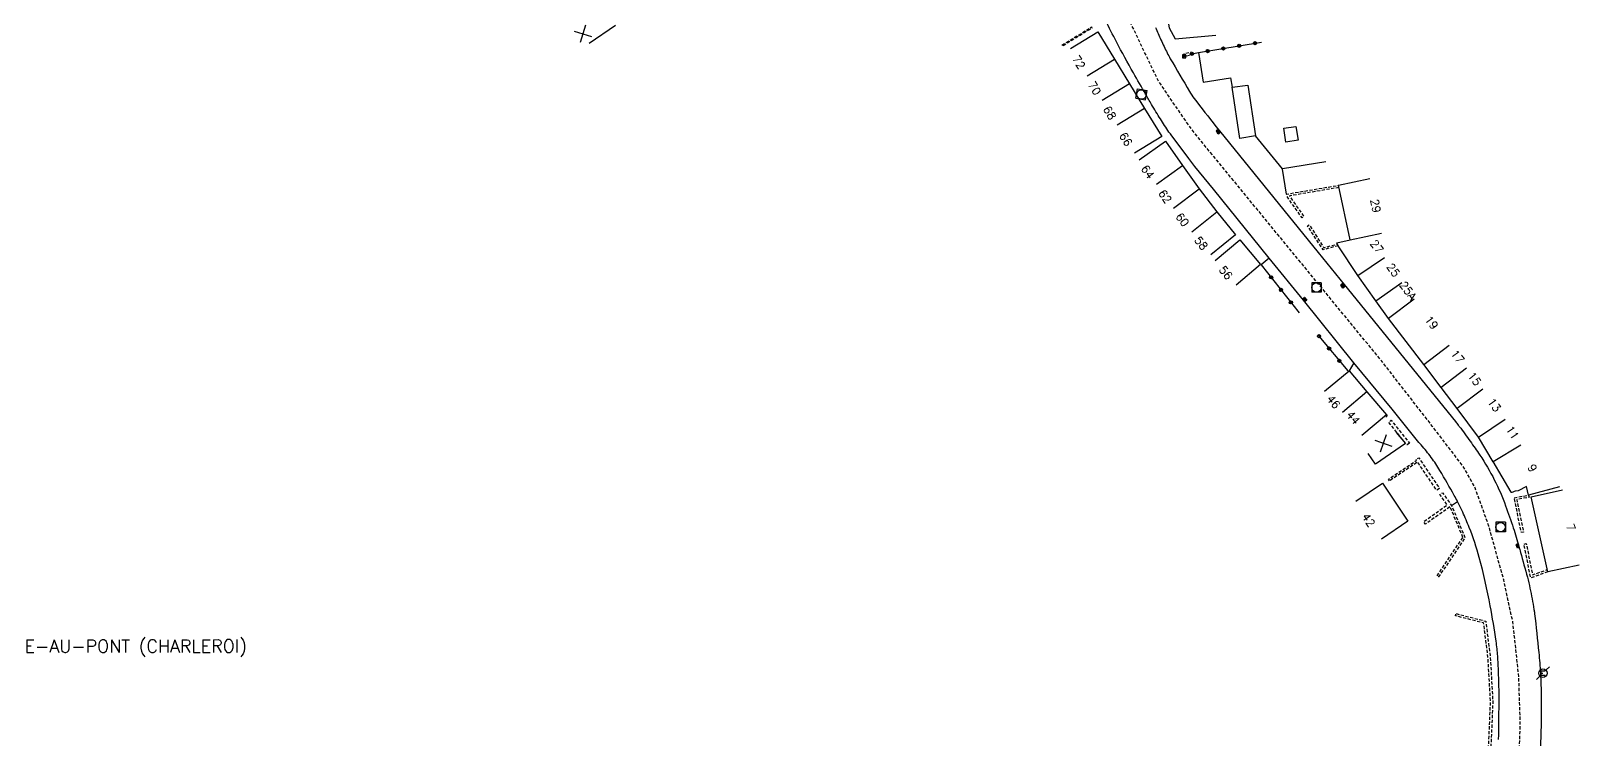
# Model space of a CAD drawing. Header units: millimetres. Extents: x 152000 to 153000, y 121000 to 122000.
# Drawn here: x 152531.2 to 152773, y 121499.2 to 121609.8 of the extents above; entities that cross this region are included whole.
import ezdxf
from ezdxf.enums import TextEntityAlignment as Align

# ---------------------------------------------------------------- set-up
doc = ezdxf.new("R2010")
doc.units = ezdxf.units.MM
doc.linetypes.add('DASHED', pattern=[0.75, 0.5, -0.25])
doc.layers.get('0').update_dxf_attribs({"linetype": 'CONTINUOUS'})
for name, color, linetype in [('W0001', 6, 'DASHED'), ('W0008', 7, 'CONTINUOUS'), ('W0017', 7, 'CONTINUOUS'), ('W0100', 7, 'CONTINUOUS'), ('W0112', 1, 'DASHED'), ('W0322', 7, 'CONTINUOUS'), ('W0330', 7, 'CONTINUOUS'), ('W0400', 7, 'CONTINUOUS'), ('W0420', 7, 'CONTINUOUS'), ('W0471', 7, 'CONTINUOUS'), ('W0980', 7, 'CONTINUOUS'), ('W0984', 7, 'CONTINUOUS'), ('W0991', 7, 'CONTINUOUS'), ('W1102', 7, 'CONTINUOUS')]:
    doc.layers.add(name, color=color, linetype=linetype)
doc.styles.get("Standard").update_dxf_attribs({"font": 'romans.shx', "width": 0.85})

# ---------------------------------------------------------------- blocks, each defined once
blk = doc.blocks.new('t322o')
at = {"color": 0, "linetype": 'Continuous'}
for radius in [0.25, 0.15]:
    blk.add_circle((0, 0), radius, dxfattribs=at)
blk = doc.blocks.new('t991o')
at = {"color": 0, "linetype": 'Continuous'}
for p, q in [((-1, 1), (1, -1)), ((-1, -1), (1, 1))]:
    blk.add_line(p, q, dxfattribs=at)
blk = doc.blocks.new('T400')
for p, q in [((-0.15, 0.3), (0.15, 0.3)), ((-0.15, -0.25), (-0.15, 0.3)), ((-0.15, 0.15), (0.15, 0.15)), ((-0.15, 0), (0.15, 0)), ((0.15, 0.3), (0.15, -0.25)), ((-0.15, -0.15), (0.15, -0.15)), ((-0.15, -0.25), (-0.15, -0.3)), ((-0.15, -0.3), (0.15, -0.3)), ((0.15, -0.3), (0.15, -0.25))]:
    blk.add_line(p, q)
blk = doc.blocks.new('T420')
for p, q in [((0.75, 0.75), (-0.75, 0.75)), ((-0.75, 0.75), (-0.75, -0.75)), ((0.75, 0.75), (0.75, -0.75)), ((0.75, -0.75), (-0.75, -0.75))]:
    blk.add_line(p, q)
blk.add_ellipse((0, 0), major_axis=(-0.53, 0.53), ratio=1, start_param=3.926991, end_param=10.210176)
blk = doc.blocks.new('T471')
for p, q in [((-0.333334, 0.333334), (-0.333334, -0.333334)), ((-0.333334, 0.333334), (0.333334, 0.333334)), ((-0.333334, 0), (0, 0)), ((0.500001, 0.500001), (1.000002, 1.000002)), ((-0.500001, -0.500001), (-1.000002, -1.000002)), ((-0.333334, -0.333334), (0.333334, -0.333334))]:
    blk.add_line(p, q)
blk.add_ellipse((0, 0), major_axis=(0.471405, 0.471405), ratio=1, start_param=5.4977871438, end_param=11.780972451)
blk = doc.blocks.new('t330o')
at = {"color": 0, "linetype": 'Continuous'}
for p, q in [((0.25, -0.25), (-0.25, 0.25)), ((-0.25, -0.25), (0.25, 0.25)), ((-0.25, 0.25), (-0.25, -0.25)), ((0.25, 0.25), (-0.25, 0.25)), ((0.25, -0.25), (0.25, 0.25)), ((-0.25, -0.25), (0.25, -0.25)), ((-0.25, -0.25), (-0.25, -0.25))]:
    blk.add_line(p, q, dxfattribs=at)

msp = doc.modelspace()

# ---------------------------------------------------------------- linework, layer by layer
at = {"layer": 'W0001', "flags": 128}
msp.add_lwpolyline([(152582.4, 121000), (152582.45, 121000.05), (152588.47, 121006.87), (152592.63, 121011.74), (152597.1, 121017.47), (152601.74, 121024.22), (152605.75, 121030.69), (152622.56, 121058.91), (152639.82, 121088.8), (152644.67, 121096.73), (152679.52, 121178.55), (152693.06, 121213.12), (152698.74, 121226.71), (152706.65, 121244.53), (152712.95, 121260.89), (152719.51, 121277.89), (152724.54, 121292.13), (152728.87, 121304.98), (152732.11, 121314.93), (152736.82, 121329.98), (152740.53, 121345.36), (152745.18, 121366.16), (152747.76, 121378.49), (152751.35, 121397.54), (152754.58, 121423.27), (152759.57, 121460.93), (152762.73, 121487.08), (152763.58, 121494.63), (152763.84, 121501.39), (152763.61, 121508.83), (152762.68, 121517.45), (152761.25, 121524.04), (152758.92, 121532.45), (152756.78, 121538.41), (152754.93, 121541.75), (152750.12, 121548.02), (152742.19, 121558.23), (152712.71, 121594.14), (152709.9, 121598.17), (152707.25, 121602.1), (152705.58, 121605.56), (152702.92, 121611.16), (152700.94, 121616.33), (152699.53, 121623.07), (152699.1, 121629.34), (152698.67, 121635.61), (152699.07, 121641.43), (152700.32, 121646.05), (152706.3, 121671.82)], dxfattribs=at)
at = {"layer": 'W0008', "flags": 128}
for points in [[(152760.45, 121499.1, 0.002457), (152760.52, 121504.68, 0.008857), (152760.48, 121508.21, 0.008019), (152760.31, 121512.11, 0.021693), (152760.06, 121514.46, 0.009167), (152759.14, 121519.98, 0.019406), (152757.43, 121527.51, 0.030208), (152755.86, 121532.22, 0.009348), (152754.84, 121534.63, 0.013269), (152754.04, 121536.29, 0.011905), (152753.53, 121537.24, 0.002869), (152751.28, 121541.12, 0.02552), (152749.93, 121543.16, 0.024727), (152748.34, 121545.12), (152747.98, 121545.51), (152743.8, 121550.7), (152737.83, 121557.96), (152729.94, 121567.73), (152724.59, 121574.29), (152715.91, 121585.07), (152712.99, 121588.62), (152712.06, 121589.87), (152709.27, 121593.59, 0.018665), (152709.07, 121593.84, -0.03163), (152708.95, 121593.99, -0.007941), (152707.61, 121596.06, -0.007324), (152706.22, 121598.34, -0.002665), (152705.3, 121599.93, -0.001273), (152703.39, 121603.27, -0.007856), (152700.75, 121608.11, -0.011443), (152699.06, 121611.51, -0.026334)], [(152706.86, 121610.37, 0.008752), (152707.7, 121608.44, 0.008109), (152708.68, 121606.38, 0.016165), (152709.16, 121605.48, 0.002784), (152712.16, 121600.36, 0.02825), (152712.89, 121599.27, 0.006706), (152716.29, 121594.91), (152716.83, 121594.23), (152732.25, 121575.2), (152736.31, 121570.21), (152753.69, 121548.79, -0.002453), (152754.15, 121548.22, -0.007052), (152754.31, 121548.01, -0.0058), (152756.01, 121545.7, -0.006344), (152757.51, 121543.55, -0.031074), (152759.78, 121539.69, -0.031215), (152761.55, 121535.6, -0.007601), (152762.74, 121532.15, -0.009286), (152763.61, 121529.29, -0.002932), (152763.88, 121528.32, -0.000736), (152764.94, 121524.45, -0.015434), (152765.35, 121522.72, -0.008179), (152765.97, 121519.42, -0.000703), (152766.05, 121518.83, -0.004677), (152766.06, 121518.74, -0.005626), (152766.73, 121512.67, -0.010558), (152766.98, 121509.43, -0.011489), (152767.1, 121505.69, -0.008215), (152767.06, 121500.47, -0.003511), (152766.92, 121495.98, -0.004993)]]:
    msp.add_lwpolyline(points, format="xyb", dxfattribs=at)
at = {"layer": 'W0017', "flags": 128}
for points in [[(152713.55, 121606.43), (152714.29, 121601.82), (152718.56, 121602.49), (152718.81, 121601.01), (152721.27, 121601.35), (152722.48, 121593.45), (152720, 121593.03), (152718.81, 121601.01)], [(152733.48, 121589.37), (152726.7, 121588.28), (152722.48, 121593.45)], [(152727.33, 121584.33), (152726.7, 121588.24)], [(152724.59, 121574.29), (152723.34, 121573.27)], [(152737.83, 121557.96), (152737.09, 121556.73)], [(152753.11, 121535.64), (152754.04, 121536.29)]]:
    msp.add_lwpolyline(points, dxfattribs=at)
msp.add_lwpolyline([(152727.19, 121592.44), (152726.87, 121594.61), (152728.79, 121594.9), (152729.11, 121592.73)], close=True, dxfattribs=at)
at = {"layer": 'W0100', "flags": 128}
for points in [[(152712.13, 121620.93), (152707.21, 121620.05), (152708.14, 121614.9), (152709, 121610.28), (152709.91, 121608.59), (152716.26, 121609.15)], [(152622.5, 121610.67), (152618.35, 121607.88)], [(152693.57, 121607.05), (152697.84, 121609.66), (152700.43, 121605.41), (152702.78, 121601.55), (152705.13, 121597.69), (152707.81, 121593.32), (152703.55, 121590.71)], [(152704.29, 121589.7), (152708.38, 121592.59), (152711.08, 121588.77), (152713.65, 121585.12), (152716.42, 121581.57), (152719.35, 121577.96), (152715.47, 121574.81)], [(152759.6, 121542.51), (152757.31, 121546.36), (152753.98, 121550.8), (152751.46, 121554.11), (152748.74, 121557.71), (152743.23, 121564.9), (152741.26, 121567.63), (152738.47, 121571.58), (152735.39, 121576.26), (152735.15, 121576.71), (152737.26, 121577.17), (152735.45, 121585.7), (152740.34, 121586.74)], [(152716.19, 121573.96), (152720.01, 121577.19), (152723.27, 121573.32), (152719.45, 121570.1)], [(152733.27, 121553.51), (152737.09, 121556.73), (152739.87, 121553.43), (152742.92, 121549.81), (152739.1, 121546.59)], [(152744.43, 121547.06), (152745.91, 121545.36), (152741.23, 121542.13), (152740.09, 121543.77)], [(152738.15, 121536.36), (152742.29, 121539.16), (152746.29, 121533.21), (152742.14, 121530.42)], [(152773.01, 121526.36), (152768.13, 121525.29), (152765.55, 121537.01), (152770.44, 121538.09)]]:
    msp.add_lwpolyline(points, dxfattribs=at)
msp.add_lwpolyline([(152769.97, 121538.58), (152765.14, 121537.28), (152764.78, 121538.61), (152763.51, 121537.96), (152763.03, 121537.88, 0.071646), (152762.53, 121537.71, -0.391973), (152762.43, 121537.74), (152759.58, 121542.52)], format="xyb", dxfattribs=at)
at = {"layer": 'W0112', "flags": 128}
for points in [[(152696.49, 121610.15), (152692.22, 121607.55), (152692.26, 121607.47), (152696.54, 121610.07), (152696.97, 121610.33), (152696.92, 121610.41)], [(152712.51, 121606.11), (152712.43, 121606.49), (152711.29, 121606.25), (152711.37, 121605.87)], [(152746.51, 121545.41), (152746.14, 121545.12), (152743.28, 121548.68), (152743.65, 121548.97)], [(152743.42, 121539.53), (152743.25, 121539.79), (152747.63, 121542.72), (152747.55, 121542.84), (152747.98, 121543.13), (152751.19, 121538.34), (152750.76, 121538.05), (152747.8, 121542.46)], [(152754.87, 121530.67), (152752.88, 121535.47), (152749.03, 121532.75), (152748.75, 121533.15), (152752.43, 121535.76), (152751.28, 121537.38), (152751.68, 121537.66), (152753.11, 121535.64), (152755.2, 121530.63), (152751.06, 121524.49), (152750.82, 121524.65)], [(152762.88, 121536.87), (152765.14, 121537.28), (152765.2, 121536.95), (152763.27, 121536.6), (152764.34, 121531.51), (152764.01, 121531.44)], [(152753.8, 121518.76), (152758.43, 121517.59), (152759.14, 121512.05), (152759.54, 121505.01), (152759, 121492.47), (152752.2, 121484.47), (152751.93, 121484.7), (152758.65, 121492.6), (152759.19, 121505.01), (152758.78, 121512.02), (152758.11, 121517.3), (152753.72, 121518.42)]]:
    msp.add_lwpolyline(points, close=True, dxfattribs=at)
for points in [[(152735.52, 121585.35), (152727.76, 121584.04), (152730.03, 121580.81), (152729.74, 121580.61), (152727.35, 121584.02), (152727.33, 121584.33), (152735.45, 121585.7)], [(152735.39, 121576.26), (152733.02, 121575.61), (152730.6, 121579.37), (152730.85, 121579.53), (152733.15, 121575.95), (152735.25, 121576.52)], [(152742.92, 121549.81), (152743.06, 121549.65), (152742.77, 121549.44), (152742.66, 121549.59)], [(152768.13, 121525.29), (152765.46, 121524.34), (152764.42, 121529.63), (152764.77, 121529.7), (152765.74, 121524.82), (152768.05, 121525.64)]]:
    msp.add_lwpolyline(points, dxfattribs=at)
at = {"layer": 'W0322', "flags": 128}
for points in [[(152712.52, 121606.25), (152713.55, 121606.43), (152723.42, 121608.09)], [(152723.34, 121573.27), (152729.29, 121565.78)], [(152732.38, 121562.12), (152736.87, 121556.71)]]:
    msp.add_lwpolyline(points, dxfattribs=at)
at = {"layer": 'W1102', "flags": 128}
for points in [[(152696.17, 121602.8), (152700.43, 121605.41)], [(152702.78, 121601.55), (152698.51, 121598.95)], [(152705.13, 121597.69), (152700.87, 121595.08)], [(152706.99, 121585.88), (152711.08, 121588.77)], [(152709.63, 121582.14), (152713.65, 121585.12)], [(152712.51, 121578.45), (152716.42, 121581.57)], [(152737.26, 121577.17), (152742.15, 121578.23)], [(152738.47, 121571.58), (152742.61, 121574.4)], [(152741.26, 121567.63), (152745.33, 121570.53)], [(152747.24, 121567.88), (152743.23, 121564.9)], [(152748.74, 121557.71), (152752.72, 121560.74)], [(152755.44, 121557.13), (152751.46, 121554.11)], [(152739.87, 121553.43), (152736.05, 121550.21)], [(152757.97, 121553.82), (152753.98, 121550.8)], [(152757.31, 121546.36), (152761.47, 121549.14)], [(152763.9, 121545.07), (152759.6, 121542.51)]]:
    msp.add_lwpolyline(points, dxfattribs=at)

# ---------------------------------------------------------------- block references
at = {"layer": 'W0322'}
for p, rotation in [((152712.52, 121606.25), 9.555041204414517), ((152714.99, 121606.67), 9.555041204414517), ((152717.45, 121607.08), 9.555041204414517), ((152719.92, 121607.5), 9.555041204414517), ((152722.38, 121607.91), 9.555041204414517), ((152724.9, 121571.31), 308.4222536215877), ((152726.45, 121569.35), 308.4222536215877), ((152728, 121567.4), 308.4222536215877), ((152732.38, 121562.12), 309.7472324189272), ((152733.97, 121560.2), 309.7472324189272), ((152735.57, 121558.27), 309.7472324189272)]:
    msp.add_blockref('t322o', p, dxfattribs=dict(at, rotation=rotation))
at = {"layer": 'W0330'}
msp.add_blockref('t330o', (152711.33, 121605.86), dxfattribs=at)
at = {"layer": 'W0400'}
for p, rotation in [((152716.61, 121594.04), 212.9138571669066), ((152736.07, 121569.95), 211.5489132523209), ((152730.16, 121567.86), 222.3220220653811), ((152763.43, 121529.33), 197.867900784649)]:
    msp.add_blockref('T400', p, dxfattribs=dict(at, rotation=rotation))
at = {"layer": 'W0420', "rotation": 170.2079099999999}
msp.add_blockref('T420', (152704.66, 121599.9), dxfattribs=at)
at = {"layer": 'W0420'}
for p in [(152732, 121569.73), (152732, 121569.73), (152760.75, 121532.28)]:
    msp.add_blockref('T420', p, dxfattribs=at)
at = {"layer": 'W0471'}
msp.add_blockref('T471', (152767.38, 121509.47), dxfattribs=at)
at = {"layer": 'W0991'}
for p, rotation in [((152617.38, 121609.37), 297.9268254791477), ((152742.45, 121545.41), 26.05889521421033)]:
    msp.add_blockref('t991o', p, dxfattribs=dict(at, rotation=rotation))

# ---------------------------------------------------------------- texts
at = {"layer": 'W0980'}
msp.add_text('MARCHIENNE-AU-PONT (CHARLEROI)', height=2, rotation=0.0324, dxfattribs=at).set_placement((152539.94, 121513.54), align=Align.MIDDLE)
at = {"layer": 'W0984'}
for s, rotation, p in [('72', 301.4404, (152694.86, 121604.93)), ('70', 301.2843, (152697.33, 121600.87)), ('68', 301.3674, (152699.69, 121597.02)), ('66', 301.5085, (152702.21, 121592.9)), ('64', 305.2771, (152705.64, 121587.79)), ('62', 305.1053, (152708.34, 121583.95)), ('29', 280.8931, (152741.24, 121582.48)), ('60', 307.9785, (152711.05, 121580.32)), ('58', 309.1626, (152713.97, 121576.65)), ('27', 306.7761, (152741.44, 121576.11)), ('56', 309.0382, (152717.82, 121572.03)), ('25', 305.8505, (152744, 121572.46)), ('25A', 305.8203, (152746.3, 121569.24)), ('19', 307.4637, (152749.98, 121564.25)), ('17', 307.0599, (152754.05, 121558.92)), ('15', 307.3034, (152756.7, 121555.45)), ('46', 310.1073, (152734.66, 121551.86)), ('13', 306.9242, (152759.78, 121551.37)), ('44', 310.1151, (152737.74, 121549.39)), ('11', 302.7772, (152762.63, 121547.05)), ('9', 300.809, (152765.73, 121541.5)), ('42', 303.9258, (152740.14, 121533.39)), ('7', 290.9361, (152771.73, 121532.23))]:
    msp.add_text(s, height=1.25, rotation=rotation, dxfattribs=at).set_placement(p, align=Align.MIDDLE)

doc.saveas('drawing.dxf')
